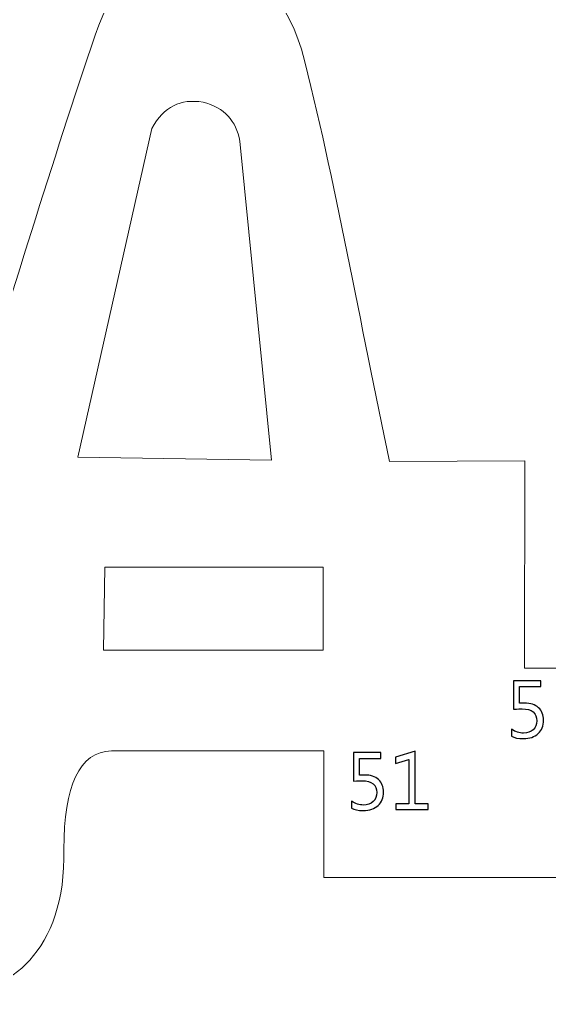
# Model space of a CAD drawing. Header units: centimetres. Extents: x -196 to 200, y -267 to 229.
# Drawn here: x 95.3 to 123.1, y 112.6 to 163.6 of the extents above; entities that cross this region are included whole.
import ezdxf

# ---------------------------------------------------------------- set-up
doc = ezdxf.new("R2010")
doc.units = ezdxf.units.CM
doc.header["$MEASUREMENT"] = 0
doc.layers.add('Camada 1', color=7, linetype='Continuous')
doc.layers.add('Camada 2', color=20, linetype='Continuous')

msp = doc.modelspace()

# ---------------------------------------------------------------- linework, layer by layer
at = {"layer": 'Camada 1', "lineweight": 9}
for points, knots in [([(114.689, 140.372), (114.689, 140.372), (121.777, 140.406), (121.777, 140.406), (121.777, 140.406), (121.777, 140.406), (121.77, 129.531), (121.77, 129.531), (121.77, 129.531), (121.77, 129.531), (125.082, 129.531), (125.082, 129.531), (125.082, 129.531), (125.082, 129.531), (125.087, 140.334), (125.087, 140.334), (125.087, 140.334), (125.087, 140.334), (135.586, 140.334), (135.586, 140.334), (135.586, 140.334), (135.586, 140.334), (135.586, 129.531), (135.586, 129.531), (135.586, 129.531), (135.586, 129.531), (138.885, 129.531), (138.885, 129.531), (138.885, 129.531), (138.885, 129.531), (138.886, 140.351), (138.886, 140.351), (138.886, 140.351), (138.886, 140.351), (149.417, 140.346), (149.417, 140.346), (149.417, 140.346), (149.417, 140.346), (149.391, 129.535), (149.391, 129.535), (149.391, 129.535), (149.391, 129.535), (152.742, 129.531), (152.742, 129.531), (152.742, 129.531), (152.742, 129.531), (152.755, 140.375), (152.755, 140.375), (152.755, 140.375), (152.755, 140.375), (163.247, 140.384), (163.247, 140.384), (163.247, 140.384), (163.247, 140.384), (163.247, 129.532), (163.247, 129.532), (163.247, 129.532), (163.247, 129.532), (166.534, 129.534), (166.534, 129.534), (166.534, 129.534), (166.534, 129.534), (166.587, 140.372), (166.587, 140.372), (166.587, 140.372), (166.587, 140.372), (177.191, 140.351), (177.191, 140.351), (177.191, 140.351), (177.191, 140.351), (177.225, 129.532), (177.225, 129.532), (177.225, 129.532), (177.225, 129.532), (180.491, 129.532), (180.491, 129.532), (180.491, 129.532), (180.491, 129.532), (180.507, 140.351), (180.507, 140.351), (180.507, 140.351), (180.507, 140.351), (194.175, 140.357), (194.175, 140.357), (194.175, 140.357), (194.175, 140.357), (194.198, 135.934), (194.198, 135.934), (194.198, 135.934), (194.198, 135.934), (190.911, 135.937), (190.911, 135.937), (190.911, 135.937), (190.911, 135.937), (190.911, 122.929), (190.911, 122.929), (190.911, 122.929), (190.911, 122.929), (194.197, 122.931), (194.197, 122.931), (194.197, 122.931), (194.197, 122.931), (194.197, 118.546), (194.197, 118.546), (194.197, 118.546), (194.197, 118.546), (111.237, 118.545), (111.237, 118.545), (111.237, 118.545), (111.237, 118.545), (111.234, 125.194), (111.234, 125.194), (111.234, 125.194), (111.234, 125.194), (100.095, 125.194), (100.095, 125.194), (100.095, 125.194), (98.387, 125.156), (97.605, 123.336), (97.591, 120.037), (97.591, 120.037), (97.729, 114.639), (94.559, 112.378), (91.986, 112.668), (91.986, 112.668), (91.986, 112.668), (93.508, 124.97), (93.508, 124.97), (93.508, 124.97), (93.508, 124.97), (90.249, 125.309), (90.249, 125.309), (90.249, 125.309), (90.249, 125.309), (89.165, 117.272), (89.165, 117.272), (89.165, 117.272), (89.165, 117.272), (2.271, 117.175), (2.271, 117.175), (2.271, 117.175), (2.271, 117.175), (2.269, 110.802), (2.269, 110.802), (2.269, 110.802), (2.269, 110.802), (-1.043, 110.801), (-1.043, 110.801), (-1.043, 110.801), (-1.043, 110.801), (-1.185, 88.942), (-1.185, 88.942), (-1.185, 88.942), (-1.185, 88.942), (-35.24, 85.129), (-35.24, 85.129), (-35.24, 85.129), (-35.24, 85.129), (-63.557, 85.144), (-63.557, 85.144), (-63.557, 85.144), (-65.043, 84.591), (-65.665, 83.347), (-65.246, 81.268), (-65.246, 81.268), (-65.246, 81.268), (-64.254, 78.165), (-64.254, 78.165), (-64.254, 78.165), (-63.326, 75.262), (-63.061, 73.597), (-65.387, 72.634), (-65.387, 72.634), (-65.387, 72.634), (-69.566, 71.073), (-69.566, 71.073), (-69.566, 71.073), (-75.32, 68.462), (-76.167, 62.893), (-73.657, 55.298), (-73.657, 55.298), (-72.354, 51.114), (-73.927, 48.199), (-76.368, 49.092), (-76.368, 49.092), (-76.368, 49.092), (-103.733, 58.307), (-103.733, 58.307), (-103.733, 58.307), (-103.102, 60.687), (-102.343, 63.067), (-101.456, 65.446), (-101.456, 65.446), (-101.456, 65.446), (-93.666, 62.108), (-93.666, 62.108), (-93.666, 62.108), (-93.666, 62.108), (-92.577, 65.248), (-92.577, 65.248), (-92.577, 65.248), (-92.577, 65.248), (-100.4, 68.586), (-100.4, 68.586), (-100.4, 68.586), (-99.209, 71.162), (-97.955, 73.674), (-96.637, 76.121), (-96.637, 76.121), (-96.637, 76.121), (-88.847, 71.858), (-88.847, 71.858), (-88.847, 71.858), (-88.847, 71.858), (-87.13, 74.667), (-87.13, 74.667), (-87.13, 74.667), (-87.13, 74.667), (-94.821, 78.964), (-94.821, 78.964), (-94.821, 78.964), (-93.561, 81.177), (-92.248, 83.287), (-90.86, 85.243), (-90.86, 85.243), (-90.86, 85.243), (-83.73, 80.451), (-83.73, 80.451), (-83.73, 80.451), (-83.73, 80.451), (-81.948, 83.161), (-81.948, 83.161), (-81.948, 83.161), (-81.948, 83.161), (-88.979, 87.953), (-88.979, 87.953), (-88.979, 87.953), (-87.461, 89.938), (-86.028, 91.963), (-84.688, 94.035), (-84.688, 94.035), (-84.688, 94.035), (-77.327, 89.441), (-77.327, 89.441), (-77.327, 89.441), (-77.327, 89.441), (-75.907, 92.316), (-75.907, 92.316), (-75.907, 92.316), (-75.907, 92.316), (-83.103, 96.976), (-83.103, 96.976), (-83.103, 96.976), (-80.277, 103.602), (-82.236, 109.043), (-90.122, 112.277), (-90.122, 112.277), (-103.899, 115.381), (-119.513, 113.823), (-133.764, 106.791), (-133.764, 106.791), (-144.008, 101.178), (-154.042, 94.092), (-164.777, 87.847), (-164.777, 87.847), (-170.221, 84.322), (-175.616, 81.162), (-181.376, 78.622), (-181.376, 78.622), (-183.558, 77.911), (-185.077, 77.638), (-185.897, 78.094), (-185.897, 78.094), (-191.027, 82.698), (-193.644, 93.751), (-193.229, 112.589), (-193.229, 112.589), (-192.121, 128.575), (-189.468, 139.014), (-184.95, 142.757), (-184.95, 142.757), (-180.824, 144.316), (-165.289, 144.555), (-141.95, 142.79), (-141.95, 142.79), (-126.066, 141.543), (-110.264, 140.047), (-94.515, 138.397), (-94.515, 138.397), (-85.281, 137.334), (-77.614, 145.445), (-70.733, 157.943), (-70.733, 157.943), (-72.994, 158.332), (-74.592, 160.089), (-74.791, 163.639), (-74.791, 163.639), (-74.747, 167.843), (-72.92, 169.939), (-69.436, 170.243), (-69.436, 170.243), (-67.983, 170.256), (-66.531, 170.239), (-65.079, 170.073), (-65.079, 170.073), (-63.108, 169.837), (-62.191, 170.706), (-62.256, 173.119), (-62.256, 173.119), (-62.256, 173.119), (-62.225, 177.892), (-62.225, 177.892), (-62.225, 177.892), (-62.225, 177.892), (-58.622, 177.892), (-58.622, 177.892), (-58.622, 177.892), (-58.622, 177.892), (-58.621, 184.763), (-58.621, 184.763), (-58.621, 184.763), (-58.621, 184.763), (-52.573, 184.76), (-52.573, 184.76), (-52.573, 184.76), (-52.573, 184.76), (-46.65, 192.035), (-46.65, 192.035), (-46.65, 192.035), (-46.65, 192.035), (-18.056, 192.03), (-18.056, 192.03), (-18.056, 192.03), (-18.056, 192.03), (-18.049, 180.199), (-18.049, 180.199), (-18.049, 180.199), (-18.049, 180.199), (-14.604, 180.2), (-14.604, 180.2), (-14.604, 180.2), (-14.604, 180.2), (-14.654, 172.369), (-14.654, 172.369), (-14.654, 172.369), (-14.75, 170.684), (-15.901, 169.942), (-17.653, 169.659), (-17.653, 169.659), (-17.653, 169.659), (-23.365, 169.659), (-23.365, 169.659), (-23.365, 169.659), (-23.365, 169.659), (-23.367, 164.682), (-23.367, 164.682), (-23.367, 164.682), (-23.367, 164.682), (-17.384, 164.682), (-17.384, 164.682), (-17.384, 164.682), (-9.828, 164.385), (-5.427, 163.227), (-3.319, 160.661), (-3.319, 160.661), (-1.966, 159.056), (-1.137, 157.276), (-1.075, 155.241), (-1.075, 155.241), (-1.075, 155.241), (-1.006, 145.454), (-1.006, 145.454), (-1.006, 145.454), (-1.006, 145.454), (2.333, 145.456), (2.333, 145.456), (2.333, 145.456), (2.333, 145.456), (2.342, 137.754), (2.342, 137.754), (2.342, 137.754), (2.342, 137.754), (92.633, 137.751), (92.633, 137.751), (92.633, 137.751), (92.633, 137.751), (92.619, 142.019), (92.619, 142.019), (92.619, 142.019), (94.823, 148.923), (96.989, 156.13), (99.23, 162.731), (99.23, 162.731), (100.216, 165.658), (101.894, 167.27), (104.257, 167.188), (104.257, 167.188), (107.361, 166.892), (109.115, 164.964), (110.065, 161.989), (110.065, 161.989), (111.854, 155.099), (113.136, 147.567), (114.689, 140.372)], [0, 0, 0, 0, 0.009804, 0.009804, 0.009804, 0.009804, 0.019608, 0.019608, 0.019608, 0.019608, 0.029412, 0.029412, 0.029412, 0.029412, 0.039216, 0.039216, 0.039216, 0.039216, 0.04902, 0.04902, 0.04902, 0.04902, 0.058824, 0.058824, 0.058824, 0.058824, 0.068627, 0.068627, 0.068627, 0.068627, 0.078431, 0.078431, 0.078431, 0.078431, 0.088235, 0.088235, 0.088235, 0.088235, 0.098039, 0.098039, 0.098039, 0.098039, 0.107843, 0.107843, 0.107843, 0.107843, 0.117647, 0.117647, 0.117647, 0.117647, 0.127451, 0.127451, 0.127451, 0.127451, 0.137255, 0.137255, 0.137255, 0.137255, 0.147059, 0.147059, 0.147059, 0.147059, 0.156863, 0.156863, 0.156863, 0.156863, 0.166667, 0.166667, 0.166667, 0.166667, 0.176471, 0.176471, 0.176471, 0.176471, 0.186275, 0.186275, 0.186275, 0.186275, 0.196078, 0.196078, 0.196078, 0.196078, 0.205882, 0.205882, 0.205882, 0.205882, 0.215686, 0.215686, 0.215686, 0.215686, 0.22549, 0.22549, 0.22549, 0.22549, 0.235294, 0.235294, 0.235294, 0.235294, 0.245098, 0.245098, 0.245098, 0.245098, 0.254902, 0.254902, 0.254902, 0.254902, 0.264706, 0.264706, 0.264706, 0.264706, 0.27451, 0.27451, 0.27451, 0.27451, 0.284314, 0.284314, 0.284314, 0.284314, 0.294118, 0.294118, 0.294118, 0.294118, 0.303922, 0.303922, 0.303922, 0.303922, 0.313725, 0.313725, 0.313725, 0.313726, 0.323529, 0.323529, 0.323529, 0.323529, 0.333333, 0.333333, 0.333333, 0.333333, 0.343137, 0.343137, 0.343137, 0.343137, 0.352941, 0.352941, 0.352941, 0.352941, 0.362745, 0.362745, 0.362745, 0.362745, 0.372549, 0.372549, 0.372549, 0.372549, 0.382353, 0.382353, 0.382353, 0.382353, 0.392157, 0.392157, 0.392157, 0.392157, 0.401961, 0.401961, 0.401961, 0.401961, 0.411765, 0.411765, 0.411765, 0.411765, 0.421569, 0.421569, 0.421569, 0.421569, 0.431373, 0.431373, 0.431373, 0.431373, 0.441176, 0.441176, 0.441176, 0.441176, 0.45098, 0.45098, 0.45098, 0.45098, 0.460784, 0.460784, 0.460784, 0.460784, 0.470588, 0.470588, 0.470588, 0.470588, 0.480392, 0.480392, 0.480392, 0.480392, 0.490196, 0.490196, 0.490196, 0.490196, 0.5, 0.5, 0.5, 0.5, 0.509804, 0.509804, 0.509804, 0.509804, 0.519608, 0.519608, 0.519608, 0.519608, 0.529412, 0.529412, 0.529412, 0.529412, 0.539216, 0.539216, 0.539216, 0.539216, 0.54902, 0.54902, 0.54902, 0.54902, 0.558824, 0.558824, 0.558824, 0.558824, 0.568627, 0.568627, 0.568627, 0.568627, 0.578431, 0.578431, 0.578431, 0.578431, 0.588235, 0.588235, 0.588235, 0.588235, 0.598039, 0.598039, 0.598039, 0.598039, 0.607843, 0.607843, 0.607843, 0.607843, 0.617647, 0.617647, 0.617647, 0.617647, 0.627451, 0.627451, 0.627451, 0.627451, 0.637255, 0.637255, 0.637255, 0.637255, 0.647059, 0.647059, 0.647059, 0.647059, 0.656863, 0.656863, 0.656863, 0.656863, 0.666667, 0.666667, 0.666667, 0.666667, 0.676471, 0.676471, 0.676471, 0.676471, 0.686275, 0.686275, 0.686275, 0.686275, 0.696078, 0.696078, 0.696078, 0.696078, 0.705882, 0.705882, 0.705882, 0.705882, 0.715686, 0.715686, 0.715686, 0.715686, 0.72549, 0.72549, 0.72549, 0.72549, 0.735294, 0.735294, 0.735294, 0.735294, 0.745098, 0.745098, 0.745098, 0.745098, 0.754902, 0.754902, 0.754902, 0.754902, 0.764706, 0.764706, 0.764706, 0.764706, 0.77451, 0.77451, 0.77451, 0.77451, 0.784314, 0.784314, 0.784314, 0.784314, 0.794118, 0.794118, 0.794118, 0.794118, 0.803922, 0.803922, 0.803922, 0.803922, 0.813725, 0.813725, 0.813725, 0.813726, 0.823529, 0.823529, 0.823529, 0.823529, 0.833333, 0.833333, 0.833333, 0.833333, 0.843137, 0.843137, 0.843137, 0.843137, 0.852941, 0.852941, 0.852941, 0.852941, 0.862745, 0.862745, 0.862745, 0.862745, 0.872549, 0.872549, 0.872549, 0.872549, 0.882353, 0.882353, 0.882353, 0.882353, 0.892157, 0.892157, 0.892157, 0.892157, 0.901961, 0.901961, 0.901961, 0.901961, 0.911765, 0.911765, 0.911765, 0.911765, 0.921569, 0.921569, 0.921569, 0.921569, 0.931373, 0.931373, 0.931373, 0.931373, 0.941176, 0.941176, 0.941176, 0.941176, 0.95098, 0.95098, 0.95098, 0.95098, 0.960784, 0.960784, 0.960784, 0.960784, 0.970588, 0.970588, 0.970588, 0.970588, 0.980392, 0.980392, 0.980392, 0.980392, 1, 1, 1, 1]), ([(98.32, 140.594), (98.32, 140.594), (108.494, 140.448), (108.494, 140.448), (108.494, 140.448), (108.494, 140.448), (106.828, 157.171), (106.828, 157.171), (106.828, 157.171), (106.639, 158.24), (106.021, 158.926), (104.898, 159.217), (104.898, 159.217), (103.709, 159.412), (102.851, 158.974), (102.208, 157.843), (102.208, 157.843), (102.208, 157.843), (98.32, 140.594), (98.32, 140.594)], [0, 0, 0, 0, 0.166667, 0.166667, 0.166667, 0.166667, 0.333333, 0.333333, 0.333333, 0.333333, 0.5, 0.5, 0.5, 0.5, 0.666667, 0.666667, 0.666667, 0.666667, 1, 1, 1, 1]), ([(99.751, 134.832), (99.751, 134.832), (111.205, 134.832), (111.205, 134.832), (111.205, 134.832), (111.205, 134.832), (111.205, 130.475), (111.205, 130.475), (111.205, 130.475), (111.205, 130.475), (99.676, 130.475), (99.676, 130.475), (99.676, 130.475), (99.676, 130.475), (99.751, 134.832), (99.751, 134.832)], [0, 0, 0, 0, 0.2, 0.2, 0.2, 0.2, 0.4, 0.4, 0.4, 0.4, 0.6, 0.6, 0.6, 0.6, 1, 1, 1, 1])]:
    msp.add_open_spline(points, degree=3, knots=knots, dxfattribs=at)
at = {"layer": 'Camada 2'}
for points, knots in [([(121.088, 125.959), (121.088, 125.959), (121.088, 126.322), (121.088, 126.322), (121.088, 126.322), (121.292, 126.188), (121.5, 126.121), (121.711, 126.121), (121.711, 126.121), (121.923, 126.121), (122.093, 126.181), (122.222, 126.301), (122.222, 126.301), (122.351, 126.42), (122.416, 126.578), (122.416, 126.775), (122.416, 126.775), (122.416, 126.971), (122.349, 127.124), (122.218, 127.233), (122.218, 127.233), (122.085, 127.343), (121.897, 127.397), (121.651, 127.397), (121.651, 127.397), (121.568, 127.397), (121.411, 127.389), (121.182, 127.373), (121.182, 127.373), (121.182, 127.373), (121.182, 128.874), (121.182, 128.874), (121.182, 128.874), (121.182, 128.874), (122.629, 128.874), (122.629, 128.874), (122.629, 128.874), (122.629, 128.874), (122.629, 128.567), (122.629, 128.567), (122.629, 128.567), (122.629, 128.567), (121.506, 128.567), (121.506, 128.567), (121.506, 128.567), (121.506, 128.567), (121.506, 127.688), (121.506, 127.688), (121.506, 127.688), (121.598, 127.693), (121.683, 127.696), (121.761, 127.696), (121.761, 127.696), (122.08, 127.696), (122.328, 127.616), (122.503, 127.456), (122.503, 127.456), (122.678, 127.296), (122.765, 127.076), (122.765, 126.797), (122.765, 126.797), (122.765, 126.508), (122.672, 126.276), (122.483, 126.1), (122.483, 126.1), (122.295, 125.924), (122.036, 125.835), (121.708, 125.835), (121.708, 125.835), (121.431, 125.835), (121.225, 125.877), (121.088, 125.959)], [0, 0, 0, 0, 0.052632, 0.052632, 0.052632, 0.052632, 0.105263, 0.105263, 0.105263, 0.105263, 0.157895, 0.157895, 0.157895, 0.157895, 0.210526, 0.210526, 0.210526, 0.210526, 0.263158, 0.263158, 0.263158, 0.263158, 0.315789, 0.315789, 0.315789, 0.315789, 0.368421, 0.368421, 0.368421, 0.368421, 0.421053, 0.421053, 0.421053, 0.421053, 0.473684, 0.473684, 0.473684, 0.473684, 0.526316, 0.526316, 0.526316, 0.526316, 0.578947, 0.578947, 0.578947, 0.578947, 0.631579, 0.631579, 0.631579, 0.631579, 0.684211, 0.684211, 0.684211, 0.684211, 0.736842, 0.736842, 0.736842, 0.736842, 0.789474, 0.789474, 0.789474, 0.789474, 0.842105, 0.842105, 0.842105, 0.842105, 0.894737, 0.894737, 0.894737, 0.894737, 1, 1, 1, 1]), ([(112.691, 122.189), (112.691, 122.189), (112.691, 122.552), (112.691, 122.552), (112.691, 122.552), (112.895, 122.418), (113.102, 122.351), (113.314, 122.351), (113.314, 122.351), (113.525, 122.351), (113.695, 122.411), (113.824, 122.53), (113.824, 122.53), (113.953, 122.649), (114.018, 122.808), (114.018, 123.005), (114.018, 123.005), (114.018, 123.2), (113.952, 123.353), (113.82, 123.463), (113.82, 123.463), (113.688, 123.572), (113.499, 123.627), (113.253, 123.627), (113.253, 123.627), (113.17, 123.627), (113.013, 123.619), (112.784, 123.602), (112.784, 123.602), (112.784, 123.602), (112.784, 125.104), (112.784, 125.104), (112.784, 125.104), (112.784, 125.104), (114.231, 125.104), (114.231, 125.104), (114.231, 125.104), (114.231, 125.104), (114.231, 124.797), (114.231, 124.797), (114.231, 124.797), (114.231, 124.797), (113.109, 124.797), (113.109, 124.797), (113.109, 124.797), (113.109, 124.797), (113.109, 123.917), (113.109, 123.917), (113.109, 123.917), (113.201, 123.923), (113.285, 123.926), (113.363, 123.926), (113.363, 123.926), (113.683, 123.926), (113.93, 123.845), (114.105, 123.685), (114.105, 123.685), (114.28, 123.525), (114.368, 123.306), (114.368, 123.027), (114.368, 123.027), (114.368, 122.738), (114.274, 122.505), (114.085, 122.33), (114.085, 122.33), (113.897, 122.153), (113.638, 122.065), (113.31, 122.065), (113.31, 122.065), (113.033, 122.065), (112.827, 122.106), (112.691, 122.189)], [0, 0, 0, 0, 0.052632, 0.052632, 0.052632, 0.052632, 0.105263, 0.105263, 0.105263, 0.105263, 0.157895, 0.157895, 0.157895, 0.157895, 0.210526, 0.210526, 0.210526, 0.210526, 0.263158, 0.263158, 0.263158, 0.263158, 0.315789, 0.315789, 0.315789, 0.315789, 0.368421, 0.368421, 0.368421, 0.368421, 0.421053, 0.421053, 0.421053, 0.421053, 0.473684, 0.473684, 0.473684, 0.473684, 0.526316, 0.526316, 0.526316, 0.526316, 0.578947, 0.578947, 0.578947, 0.578947, 0.631579, 0.631579, 0.631579, 0.631579, 0.684211, 0.684211, 0.684211, 0.684211, 0.736842, 0.736842, 0.736842, 0.736842, 0.789474, 0.789474, 0.789474, 0.789474, 0.842105, 0.842105, 0.842105, 0.842105, 0.894737, 0.894737, 0.894737, 0.894737, 1, 1, 1, 1]), ([(116.707, 122.116), (116.707, 122.116), (115.016, 122.116), (115.016, 122.116), (115.016, 122.116), (115.016, 122.116), (115.016, 122.415), (115.016, 122.415), (115.016, 122.415), (115.016, 122.415), (115.691, 122.415), (115.691, 122.415), (115.691, 122.415), (115.691, 122.415), (115.691, 124.738), (115.691, 124.738), (115.691, 124.738), (115.691, 124.738), (114.999, 124.532), (114.999, 124.532), (114.999, 124.532), (114.999, 124.532), (114.999, 124.856), (114.999, 124.856), (114.999, 124.856), (114.999, 124.856), (116.032, 125.172), (116.032, 125.172), (116.032, 125.172), (116.032, 125.172), (116.032, 122.415), (116.032, 122.415), (116.032, 122.415), (116.032, 122.415), (116.707, 122.415), (116.707, 122.415), (116.707, 122.415), (116.707, 122.415), (116.707, 122.116), (116.707, 122.116)], [0, 0, 0, 0, 0.090909, 0.090909, 0.090909, 0.090909, 0.181818, 0.181818, 0.181818, 0.181818, 0.272727, 0.272727, 0.272727, 0.272727, 0.363636, 0.363636, 0.363636, 0.363636, 0.454545, 0.454545, 0.454545, 0.454545, 0.545455, 0.545455, 0.545455, 0.545455, 0.636364, 0.636364, 0.636364, 0.636364, 0.727273, 0.727273, 0.727273, 0.727273, 0.818182, 0.818182, 0.818182, 0.818182, 1, 1, 1, 1])]:
    msp.add_open_spline(points, degree=3, knots=knots, dxfattribs=at)
at = {"layer": 'Camada 2', "lineweight": 9}
for points, knots in [([(121.088, 125.959), (121.088, 125.959), (121.088, 126.322), (121.088, 126.322), (121.088, 126.322), (121.292, 126.188), (121.5, 126.121), (121.711, 126.121), (121.711, 126.121), (121.923, 126.121), (122.093, 126.181), (122.222, 126.301), (122.222, 126.301), (122.351, 126.42), (122.416, 126.578), (122.416, 126.775), (122.416, 126.775), (122.416, 126.971), (122.349, 127.124), (122.218, 127.233), (122.218, 127.233), (122.085, 127.343), (121.897, 127.397), (121.651, 127.397), (121.651, 127.397), (121.568, 127.397), (121.411, 127.389), (121.182, 127.373), (121.182, 127.373), (121.182, 127.373), (121.182, 128.874), (121.182, 128.874), (121.182, 128.874), (121.182, 128.874), (122.629, 128.874), (122.629, 128.874), (122.629, 128.874), (122.629, 128.874), (122.629, 128.567), (122.629, 128.567), (122.629, 128.567), (122.629, 128.567), (121.506, 128.567), (121.506, 128.567), (121.506, 128.567), (121.506, 128.567), (121.506, 127.688), (121.506, 127.688), (121.506, 127.688), (121.598, 127.693), (121.683, 127.696), (121.761, 127.696), (121.761, 127.696), (122.08, 127.696), (122.328, 127.616), (122.503, 127.456), (122.503, 127.456), (122.678, 127.296), (122.765, 127.076), (122.765, 126.797), (122.765, 126.797), (122.765, 126.508), (122.672, 126.276), (122.483, 126.1), (122.483, 126.1), (122.295, 125.924), (122.036, 125.835), (121.708, 125.835), (121.708, 125.835), (121.431, 125.835), (121.225, 125.877), (121.088, 125.959)], [0, 0, 0, 0, 0.052632, 0.052632, 0.052632, 0.052632, 0.105263, 0.105263, 0.105263, 0.105263, 0.157895, 0.157895, 0.157895, 0.157895, 0.210526, 0.210526, 0.210526, 0.210526, 0.263158, 0.263158, 0.263158, 0.263158, 0.315789, 0.315789, 0.315789, 0.315789, 0.368421, 0.368421, 0.368421, 0.368421, 0.421053, 0.421053, 0.421053, 0.421053, 0.473684, 0.473684, 0.473684, 0.473684, 0.526316, 0.526316, 0.526316, 0.526316, 0.578947, 0.578947, 0.578947, 0.578947, 0.631579, 0.631579, 0.631579, 0.631579, 0.684211, 0.684211, 0.684211, 0.684211, 0.736842, 0.736842, 0.736842, 0.736842, 0.789474, 0.789474, 0.789474, 0.789474, 0.842105, 0.842105, 0.842105, 0.842105, 0.894737, 0.894737, 0.894737, 0.894737, 1, 1, 1, 1]), ([(112.691, 122.189), (112.691, 122.189), (112.691, 122.552), (112.691, 122.552), (112.691, 122.552), (112.895, 122.418), (113.102, 122.351), (113.314, 122.351), (113.314, 122.351), (113.525, 122.351), (113.695, 122.411), (113.824, 122.53), (113.824, 122.53), (113.953, 122.649), (114.018, 122.808), (114.018, 123.005), (114.018, 123.005), (114.018, 123.2), (113.952, 123.353), (113.82, 123.463), (113.82, 123.463), (113.688, 123.572), (113.499, 123.627), (113.253, 123.627), (113.253, 123.627), (113.17, 123.627), (113.013, 123.619), (112.784, 123.602), (112.784, 123.602), (112.784, 123.602), (112.784, 125.104), (112.784, 125.104), (112.784, 125.104), (112.784, 125.104), (114.231, 125.104), (114.231, 125.104), (114.231, 125.104), (114.231, 125.104), (114.231, 124.797), (114.231, 124.797), (114.231, 124.797), (114.231, 124.797), (113.109, 124.797), (113.109, 124.797), (113.109, 124.797), (113.109, 124.797), (113.109, 123.917), (113.109, 123.917), (113.109, 123.917), (113.201, 123.923), (113.285, 123.926), (113.363, 123.926), (113.363, 123.926), (113.683, 123.926), (113.93, 123.845), (114.105, 123.685), (114.105, 123.685), (114.28, 123.525), (114.368, 123.306), (114.368, 123.027), (114.368, 123.027), (114.368, 122.738), (114.274, 122.505), (114.085, 122.33), (114.085, 122.33), (113.897, 122.153), (113.638, 122.065), (113.31, 122.065), (113.31, 122.065), (113.033, 122.065), (112.827, 122.106), (112.691, 122.189)], [0, 0, 0, 0, 0.052632, 0.052632, 0.052632, 0.052632, 0.105263, 0.105263, 0.105263, 0.105263, 0.157895, 0.157895, 0.157895, 0.157895, 0.210526, 0.210526, 0.210526, 0.210526, 0.263158, 0.263158, 0.263158, 0.263158, 0.315789, 0.315789, 0.315789, 0.315789, 0.368421, 0.368421, 0.368421, 0.368421, 0.421053, 0.421053, 0.421053, 0.421053, 0.473684, 0.473684, 0.473684, 0.473684, 0.526316, 0.526316, 0.526316, 0.526316, 0.578947, 0.578947, 0.578947, 0.578947, 0.631579, 0.631579, 0.631579, 0.631579, 0.684211, 0.684211, 0.684211, 0.684211, 0.736842, 0.736842, 0.736842, 0.736842, 0.789474, 0.789474, 0.789474, 0.789474, 0.842105, 0.842105, 0.842105, 0.842105, 0.894737, 0.894737, 0.894737, 0.894737, 1, 1, 1, 1]), ([(116.707, 122.116), (116.707, 122.116), (115.016, 122.116), (115.016, 122.116), (115.016, 122.116), (115.016, 122.116), (115.016, 122.415), (115.016, 122.415), (115.016, 122.415), (115.016, 122.415), (115.691, 122.415), (115.691, 122.415), (115.691, 122.415), (115.691, 122.415), (115.691, 124.738), (115.691, 124.738), (115.691, 124.738), (115.691, 124.738), (114.999, 124.532), (114.999, 124.532), (114.999, 124.532), (114.999, 124.532), (114.999, 124.856), (114.999, 124.856), (114.999, 124.856), (114.999, 124.856), (116.032, 125.172), (116.032, 125.172), (116.032, 125.172), (116.032, 125.172), (116.032, 122.415), (116.032, 122.415), (116.032, 122.415), (116.032, 122.415), (116.707, 122.415), (116.707, 122.415), (116.707, 122.415), (116.707, 122.415), (116.707, 122.116), (116.707, 122.116)], [0, 0, 0, 0, 0.090909, 0.090909, 0.090909, 0.090909, 0.181818, 0.181818, 0.181818, 0.181818, 0.272727, 0.272727, 0.272727, 0.272727, 0.363636, 0.363636, 0.363636, 0.363636, 0.454545, 0.454545, 0.454545, 0.454545, 0.545455, 0.545455, 0.545455, 0.545455, 0.636364, 0.636364, 0.636364, 0.636364, 0.727273, 0.727273, 0.727273, 0.727273, 0.818182, 0.818182, 0.818182, 0.818182, 1, 1, 1, 1])]:
    msp.add_open_spline(points, degree=3, knots=knots, dxfattribs=at)

doc.saveas('drawing.dxf')
